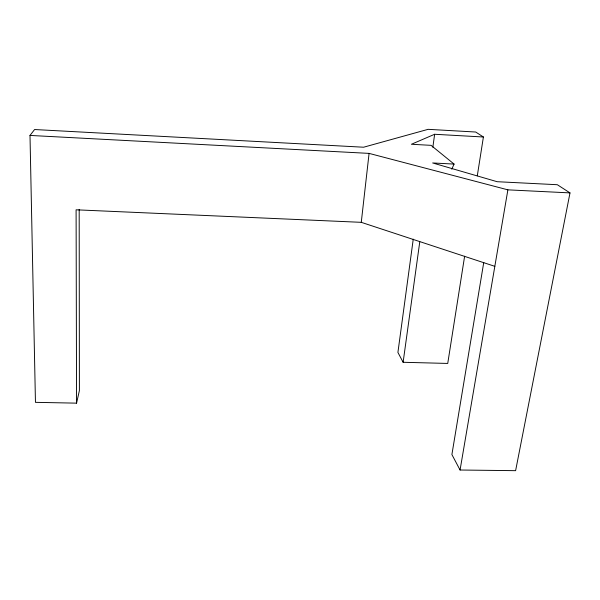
<?xml version="1.0" encoding="UTF-8"?>
<svg xmlns="http://www.w3.org/2000/svg" width="600" height="600" viewBox="0 0 600 600"><rect width="100%" height="100%" fill="white"/><g stroke="black" fill="none" stroke-linecap="round" stroke-linejoin="round"><path stroke-width="0.9" d="M494.827 266.332L361.267 222.33L369.082 153.39L30 135.428L35.453 402.338L76.56 403.147L79.395 390.6L79.185 209.385M413.25 239.153L397.912 352.433L403.118 362.28L447.735 363.435L464.625 256.222M403.118 362.28L419.783 241.74M432.847 147.233L434.64 134.273L483.405 137.002L477.293 175.822M483.75 262.455L451.897 454.56L460.065 470.018L515.61 470.67L570 192.9L557.325 184.718L497.145 181.703L432.653 162.96L454.08 164.078L451.77 169.2M460.065 470.018L507.885 189.847L570 192.9M30 135.428L34.59 129.532L363.593 147.218L428.123 129.33L475.688 132.023L483.405 137.002M434.64 134.273L411.382 144.27L431.055 145.343L454.08 164.078M361.267 222.33L76.095 209.805L76.56 403.147M369.082 153.39L507.885 189.847"/></g></svg>
